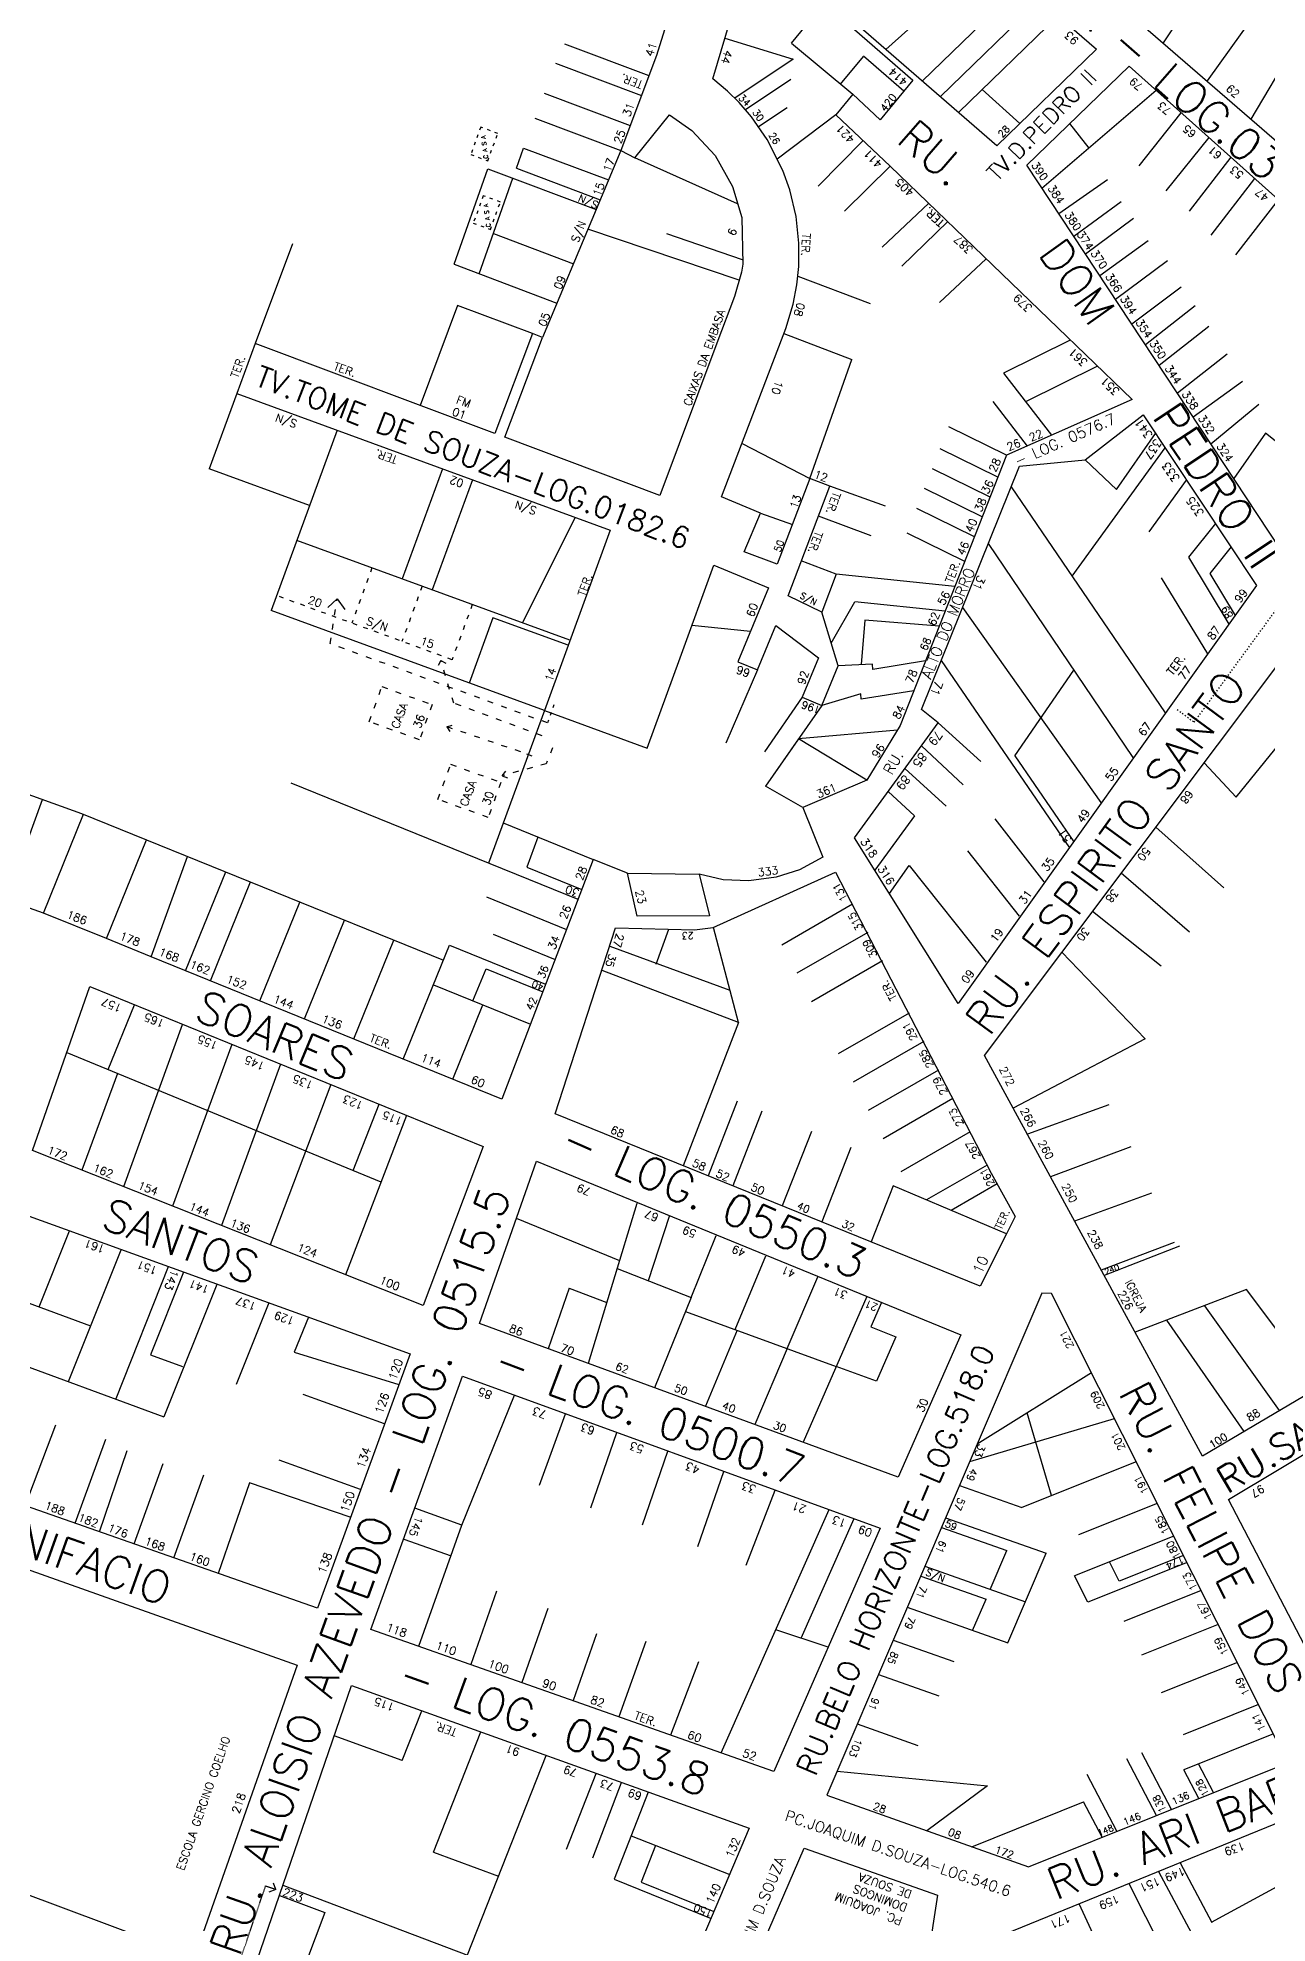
# Model space of a CAD drawing. Extents: x 714896 to 749292, y 8417558 to 8447149.
# Drawn here: x 738972 to 739202.3, y 8426250.7 to 8426604.1 of the extents above; entities that cross this region are included whole.
import ezdxf

# ---------------------------------------------------------------- set-up
doc = ezdxf.new("R2010")
doc.units = 0
doc.header["$MEASUREMENT"] = 0
doc.linetypes.add('ACAD_ISO03W100', pattern=[30, 12, -18])
for name, color, linetype in [('LOTE', 7, 'CONTINUOUS'), ('NUM-PORTA', 7, 'CONTINUOUS'), ('QUADRA', 6, 'CONTINUOUS'), ('TEXTO', 7, 'CONTINUOUS'), ('TEXTODERUA', 3, 'CONTINUOUS')]:
    doc.layers.add(name, color=color, linetype=linetype)
doc.styles.add('ROMANS', font='ROMANS.SHX', dxfattribs={"height": 1.5})

msp = doc.modelspace()

# ---------------------------------------------------------------- linework, layer by layer
at = {"layer": 'LOTE', "color": 7}
for p, q in [((739070.68, 8426602.99), (739086.5, 8426597.02)), ((739100.75, 8426604.04), (739113.5, 8426600.11)), ((739113.19, 8426603.11), (739124.71, 8426593.51)), ((739069.01, 8426599.34), (739085.09, 8426593.28)), ((739148.94, 8426594.41), (739155.99, 8426588.03)), ((739160.13, 8426575.9, 540.37), (739181.52, 8426594.26, 546.81)), ((739066.9, 8426593.72), (739082.98, 8426587.66)), ((739065.14, 8426589.04), (739081.23, 8426582.98)), ((739165.32, 8426588.02, 540.37), (739168.89, 8426583.43, 541.42)), ((739178.34, 8426580.12, 542.48), (739186.23, 8426590.05, 546.83)), ((739183.4, 8426575.4, 542.71), (739191.44, 8426585.38, 546.81)), ((739063.03, 8426583.42), (739078.91, 8426577.44)), ((739103.12, 8426572.96), (739083.88, 8426581.58)), ((739187.74, 8426571.59, 542.83), (739195.57, 8426581.69, 546.8)), ((739056.35, 8426579.53), (739076.59, 8426571.9)), ((739061.7, 8426579.66), (739077.36, 8426573.75)), ((739172.39, 8426577.45, 541.65), (739163.32, 8426571.07, 540.37)), ((739191.8, 8426567.09, 542.79), (739200, 8426577.72, 546.78)), ((739174.99, 8426573.37, 541.68), (739166.11, 8426566.85, 540.37)), ((739196.47, 8426563.4, 542.85), (739204.45, 8426573.74, 546.77)), ((739177.27, 8426570.24, 541.69), (739168.3, 8426563.53, 540.37)), ((739057.36, 8426567.4), (739072.34, 8426561.75)), ((739103.42, 8426558.67), (739075.04, 8426568.2)), ((739104.06, 8426562.49), (739089.87, 8426567.35)), ((739180.03, 8426566.04, 541.64), (739170.97, 8426559.48, 540.37)), ((739183.66, 8426562.3, 541.68), (739173.92, 8426555.02, 540.37)), ((739050.01, 8426561.63), (739069.25, 8426554.37)), ((739186.24, 8426557.33, 541.52), (739176.94, 8426550.44, 540.37)), ((739188.84, 8426553.84, 546.14), (739179.52, 8426546.53, 545.33)), ((739191.37, 8426550, 546.14), (739182.06, 8426542.69, 545.33)), ((739194.84, 8426544.77, 541.18), (739185.52, 8426537.45, 540.37)), ((739152.93, 8426541.2), (739161.92, 8426529.59)), ((739197.72, 8426539.68, 540.96), (739188.48, 8426532.96, 540.37)), ((739150.92, 8426535.94), (739157.34, 8426527.56)), ((739200.79, 8426535.37, 540.74), (739191.79, 8426527.95, 540.37)), ((739165.78, 8426503.17, 544.98), (739183.21, 8426527.21, 541.36)), ((739174.07, 8426519.4, 544.7), (739181.43, 8426529.89, 541.36)), ((739202.03, 8426529.96, 540.41), (739196.06, 8426521.49, 540.37)), ((739213.66, 8426520.68, 537.77), (739202.03, 8426529.96, 540.41)), ((739168.21, 8426524.96, 544.93), (739174.07, 8426519.4, 544.7)), ((739154.36, 8426519.94, 544.42), (739183.22, 8426477.57, 541.36)), ((739180.24, 8426511.49, 543.22), (739187.23, 8426521.17, 541.36)), ((739192.65, 8426513.02, 541.36), (739187.61, 8426506.72, 542.4)), ((739150.08, 8426509.32, 544.79), (739177.18, 8426469.16, 541.36)), ((739187.61, 8426506.72, 542.4), (739195.16, 8426494.21, 541.36)), ((739195.56, 8426508.65, 541.57), (739191.59, 8426503.69, 542.39)), ((739182.48, 8426502.87, 542.87), (739191.14, 8426488.61, 541.36)), ((739191.59, 8426503.69, 542.02), (739196.35, 8426495.82, 541.36)), ((739145.25, 8426497.33, 545.17), (739171.13, 8426460.73, 541.36)), ((739141.25, 8426487.37, 545.48), (739165.27, 8426452.26, 541.34)), ((739155.07, 8426469.5, 544.03), (739166.11, 8426485.58, 543.75)), ((739196.51, 8426461.75, 536.54), (739213.16, 8426482.33, 536.71)), ((739148.65, 8426468.44, 544.6), (739140.7, 8426475.7, 546.03)), ((739145.35, 8426464.07, 544.73), (739137.55, 8426471.37, 546.07)), ((739142.18, 8426460.04, 544.87), (739134.44, 8426467.11, 546.11)), ((739155.07, 8426469.5, 544.03), (739166.08, 8426453.4, 541.34)), ((739190.51, 8426468.17, 536.7), (739196.51, 8426461.75, 536.54)), ((738966.11, 8426442.52), (738972.89, 8426461.34)), ((739131.3, 8426462.79, 546.15), (739136.23, 8426458.28, 545.37)), ((738973.05, 8426440.03), (738980.57, 8426458.56)), ((739136.23, 8426458.28, 545.37), (739128.83, 8426448.04, 546.35)), ((739151.31, 8426457.68, 543.88), (739160.49, 8426445.9, 541.36)), ((738984.89, 8426435.23), (738992.4, 8426453.75)), ((739194.22, 8426444.75, 536.43), (739181.46, 8426456.11, 536.7)), ((738993.23, 8426431.85), (739000.08, 8426450.64)), ((739146.18, 8426451.7, 544.22), (739155.85, 8426439.44, 541.36)), ((738999.71, 8426429.21), (739007.23, 8426447.73)), ((739004.35, 8426427.34), (739011.86, 8426445.85)), ((739131.55, 8426443.7, 546.35), (739135.23, 8426448.92, 545.41)), ((739135.23, 8426448.92, 545.41), (739149.66, 8426430.82, 541.36)), ((739187.79, 8426436.45, 536.46), (739174.99, 8426447.49, 536.7)), ((739131.49, 8426443.72, 546.34), (739131.52, 8426443.74, 546.35)), ((739013.61, 8426423.57), (739021.13, 8426442.09)), ((739021.95, 8426420.18), (739029.47, 8426438.71)), ((739124.66, 8426441.69, 1068.36), (739111.37, 8426434.03, -1182.35)), ((739182.45, 8426430.05, 536.5), (739169.61, 8426440.32, 536.7)), ((739087.86, 8426430.46, 1067.76), (739090.23, 8426436.99, 1068.36)), ((739103.26, 8426419.5, 545.55), (739098.57, 8426437.35, 546.12)), ((739127.49, 8426436.41, 1068.36), (739114.21, 8426428.74, -1182.35)), ((739031.22, 8426416.43), (739038.73, 8426434.95)), ((739040.48, 8426412.65), (739049.13, 8426433.98)), ((739079.15, 8426433.8, 542.9), (739101.67, 8426425.55, 544.33)), ((739163.88, 8426432.69, 536.7), (739179.48, 8426416.47, 536.51)), ((739053.54, 8426423.56), (739055.98, 8426429.59)), ((739103.26, 8426419.5, 545.55), (739077.71, 8426429.24, 542.9)), ((739130.24, 8426431.07, 1068.36), (739116.96, 8426423.41, -1182.35)), ((738985.18, 8426410.7, 537.98), (738990.1, 8426422.83, 537.98)), ((739049.74, 8426408.89), (739055.39, 8426422.81)), ((739135.25, 8426421.28, 1068.36), (739121.97, 8426413.62, -1182.35)), ((738999.05, 8426419.08, 537.98), (738988.05, 8426388.74, 537.77)), ((739103.26, 8426419.5, 545.55), (739092.93, 8426392.66)), ((738977.43, 8426413.92, 538.23), (739036.3, 8426389.63, 537.52)), ((739008.33, 8426415.42, 537.98), (738997.23, 8426385.1, 537.77)), ((739137.99, 8426415.94, 1068.36), (739124.77, 8426408.32, -1169.97)), ((739179.48, 8426416.47, 536.51), (739154.73, 8426403.46, 537.95)), ((739017.49, 8426411.7, 537.98), (739006.42, 8426381.45, 537.77)), ((739140.72, 8426410.6, 1068.36), (739127.58, 8426403.02, -1157.59)), ((738986.95, 8426409.96, 537.95), (738980.28, 8426391.82, 537.77)), ((739026.92, 8426407.86, 537.97), (739015.52, 8426377.84, 537.77)), ((739031.12, 8426391.76, 537.58), (739035.99, 8426404.18, 537.98)), ((739103.04, 8426404.75, 2201.05), (739097.57, 8426390.78)), ((739143.45, 8426405.26, 1068.36), (739130.39, 8426397.72, -1145.22)), ((739172.63, 8426404.09, 536.74), (739157.4, 8426398.55, 537.95)), ((739041.06, 8426402.11, 537.96), (739029.66, 8426372.23, 537.77)), ((739107.67, 8426402.87, 2201.05), (739102.2, 8426388.9)), ((739116.94, 8426399.11, 2201.05), (739111.47, 8426385.14)), ((739146.65, 8426399.03, 1068.36), (739133.68, 8426391.55, -1128.13)), ((739176.79, 8426396.2, 536.66), (739161.71, 8426390.61, 537.95)), ((739124.35, 8426396.1, 2201.05), (739118.88, 8426382.13)), ((739149.84, 8426392.8, 1068.36), (739138.49, 8426386.25, -854.64)), ((739151.72, 8426389.27, 1068.36), (739143.11, 8426384.3, -390.68)), ((739084.26, 8426385.59, 537.92), (739075.12, 8426355.62, 530.26)), ((739132.26, 8426388.88, 1655.89), (739128.14, 8426378.37)), ((739153.49, 8426379.92, 544.84), (739132.26, 8426388.88, 1655.89)), ((739180.63, 8426387.5, 536.55), (739166.25, 8426382.27, 537.95)), ((739090.31, 8426383.14, 537.92), (739086.33, 8426371.12, 532.62)), ((738972.28, 8426366.19, 535.65), (738977.98, 8426380.47, 536.17)), ((739094.39, 8426367.96, 533), (739099.1, 8426379.57, 537.92)), ((738977.78, 8426352.23, 535.25), (738987.64, 8426376.91, 536.16)), ((739102.68, 8426361.96, 532.76), (739108.41, 8426375.79, 537.92)), ((739184.91, 8426378.29, 536.37), (739171.25, 8426373.08, 537.95)), ((739185.9, 8426377.57, 536.31), (739171.8, 8426372.07, 537.95)), ((738996.45, 8426373.69, 536.16), (738986.63, 8426348.96, 534.54)), ((738999.29, 8426372.72, 536.16), (738993.1, 8426357.21, 534.87)), ((739080.54, 8426373.39, 532.34), (739094.39, 8426367.96, 533)), ((739112.4, 8426358.41, 532.97), (739118.16, 8426371.84, 537.92)), ((738962.32, 8426369.83, 536.18), (738981.91, 8426362.67, 535.39)), ((739005.52, 8426370.38, 536.16), (738995.65, 8426345.62, 534.1)), ((739071.57, 8426369.7), (739067.6, 8426358.37)), ((739094.39, 8426367.96, 533), (739087.54, 8426351.06, 530.26)), ((739127.31, 8426368.13, 537.92), (739115.38, 8426340.85, 530.26)), ((739198.47, 8426369.44, 535.38), (739177.58, 8426361.44, 537.95)), ((739212.08, 8426351.22, 531.92), (739198.47, 8426369.44, 535.38)), ((739015.28, 8426366.97, 536.17), (739009.16, 8426351.68, 534.53)), ((739093.36, 8426365.35, 532.45), (739121.59, 8426355.04, 533.08)), ((739134.73, 8426365.15, 537.92), (739134.73, 8426365.15, 537.92)), ((739190.57, 8426366.42, 536.59), (739204.58, 8426346.79, 531.92)), ((739022.7, 8426364.28, 536.19), (739020.03, 8426357.69, 534.75)), ((739103.06, 8426361.82, 532.77), (739097.07, 8426347.57, 530.26)), ((739183.48, 8426363.7, 537.62), (739197.92, 8426342.87, 531.92)), ((738958.57, 8426359.25, 536.18), (738995.65, 8426345.62, 534.1)), ((739020.03, 8426357.69, 534.75), (739039.64, 8426351.63, 529.52)), ((739112.4, 8426358.41, 532.97), (739106.32, 8426344.17, 530.26)), ((738993.1, 8426357.21, 534.87), (738999.1, 8426355.01, 534.1)), ((739148.01, 8426340.51, 527.9), (739169.39, 8426353.88, 527.84)), ((739036.95, 8426344.3, 529.52), (739021.71, 8426349.8, 533.83)), ((739051.48, 8426325.27, 532.55), (739061.3, 8426349.65, 530.86)), ((738969.67, 8426328.92, 535.84), (738975.38, 8426344.11, 535.31)), ((739066, 8426332.76, 531.62), (739070.85, 8426346.18, 530.86)), ((739146.6, 8426337.23, 527.9), (739173.71, 8426345.29, 527.84)), ((738978.98, 8426325.66, 535.84), (738984.77, 8426341.38, 535.08)), ((739075.64, 8426328.55, 531.21), (739080.51, 8426342.66, 530.86)), ((738983.59, 8426324.04, 535.84), (738988.76, 8426339.31, 534.97)), ((738990.08, 8426321.77, 535.84), (738995.48, 8426336.82, 534.77)), ((739032.44, 8426332, 535.25), (739017.2, 8426337.5, 539.56)), ((739085.29, 8426325.34, 530.92), (739090.06, 8426339.19, 530.86)), ((738997.5, 8426319.16, 535.84), (739003.1, 8426334.74, 534.45)), ((739011.67, 8426333.23, 533.92), (739005.79, 8426316.26, 535.84)), ((739030.53, 8426326.8, 529.52), (739011.67, 8426333.23, 533.92)), ((739095.68, 8426321.32, 530.63), (739100.54, 8426335.37, 530.86)), ((739104.72, 8426317.78, 530.28), (739110.18, 8426331.86, 530.86)), ((739051.48, 8426325.27, 532.55), (739042.66, 8426328.47, 534.57)), ((739100.04, 8426282.59, 530.19), (739120.25, 8426328.2, 530.86)), ((739115.02, 8426304.08, 530.53), (739124.96, 8426326.51, 530.86)), ((739040.56, 8426322.66, 534.57), (739049.45, 8426319.56, 532.44)), ((739043.42, 8426302.63, 530.19), (739051.48, 8426325.27, 532.55)), ((739057.94, 8426312.94, 531.5), (739053.11, 8426299.2, 530.19)), ((739067.57, 8426309.65, 531.07), (739062.69, 8426295.81, 530.19)), ((739076.67, 8426304.89, 530.73), (739072.29, 8426292.41, 530.19)), ((739120.07, 8426302.4, 528.27), (739110.27, 8426305.67, 529.62)), ((739085.92, 8426303.49, 530.52), (739080.86, 8426289.38, 530.19)), ((739095.8, 8426299.66, 530.21), (739090.55, 8426285.95, 530.19)), ((739040.27, 8426281.19), (739043.93, 8426290.5)), ((739046.13, 8426263.97, 525.03), (739054.99, 8426286.53, 524.74)), ((739052.52, 8426244.72, 525.23), (739067.23, 8426282.13, 524.74)), ((739071.06, 8426264.56, 525.32), (739076.64, 8426278.76, 524.74)), ((739075.96, 8426262.93, 525.41), (739081.38, 8426277.06, 524.74)), ((739121.76, 8426279.18, 527.9), (739149.95, 8426276.42, 527.53)), ((739149.95, 8426276.42, 527.53), (739138.57, 8426268.01, 526.46)), ((739086.36, 8426275.27, 524.74), (739079.99, 8426258.93, 525.95)), ((739083.16, 8426267.06, 525.35), (739101.64, 8426259.78, 527.07)), ((739191.92, 8426250.87, 523.44), (739218.88, 8426265.62, 527.36)), ((739046.13, 8426263.97, -0.02), (739058.32, 8426259.47, -0.03)), ((739087.73, 8426265.26, 524.43), (739085.05, 8426258.38, 524.94)), ((739186, 8426261.99, 520.81), (739191.95, 8426250.81, 522.36)), ((739079.99, 8426258.93, 525.34), (739098.15, 8426251.56, 527.07)), ((739085.05, 8426258.38, 525.77), (739098.68, 8426252.85, 527.07)), ((739181.98, 8426260.35, 520.81), (739188.14, 8426248.8, 522.41)), ((739017.26, 8426255.89, 524.76), (739025.8, 8426252.66, 524.9)), ((739017.91, 8426257.78, 524.76), (739060.46, 8426241.71, 525.46)), ((739176.43, 8426258.09, 520.81), (739182.62, 8426245.78, 522.08)), ((739025.8, 8426252.66, 524.9), (739019.61, 8426236.39, 524.64)), ((739173.34, 8426240.76, 521.89), (739167.1, 8426254.28, 520.81))]:
    msp.add_line(p, q, dxfattribs=at)
for points in [[(739200.53, 8426629.79), (739182.84, 8426603.13)], [(739210.27, 8426622.85), (739191.05, 8426596)], [(739207.19, 8426602.23), (739199.26, 8426588.87)], [(739113.5, 8426600.11), (739102.58, 8426592.79)], [(739113.1, 8426596.27), (739104.6, 8426590.57)], [(739112.4, 8426590.98), (739107.04, 8426587.39)], [(739121.52, 8426589.65), (739110.55, 8426581.32)], [(739126.62, 8426584.86), (739118.2, 8426576.27)], [(739061.7, 8426579.66), (739063.03, 8426583.42)], [(739131.72, 8426580.06), (739123.16, 8426571.61)], [(739050.01, 8426561.63), (739056.35, 8426579.53)], [(739054.69, 8426559.86), (739061.03, 8426577.77)], [(739138.91, 8426573.11), (739130.2, 8426564.82)], [(739142.51, 8426569.64), (739133.86, 8426561.27)], [(739019.75, 8426565.5), (739012.72, 8426546.78)], [(739149.7, 8426562.69), (739140.91, 8426554.49)], [(739114.4, 8426559.41), (739127.93, 8426554.26)], [(739050.64, 8426553.91), (739043.62, 8426535.18)], [(739064.69, 8426548.64), (739050.64, 8426553.91)], [(739111.8, 8426548.64), (739124.5, 8426543.81)], [(739165.43, 8426547.4), (739152.93, 8426541.2)], [(739116.64, 8426521.48), (739124.5, 8426543.81)], [(739170.56, 8426542.54), (739157.07, 8426535.85)], [(739009.29, 8426537.39), (739004.14, 8426523.3)], [(739028.07, 8426530.52), (739015.72, 8426496.71)], [(739153.51, 8426525.86), (739142.7, 8426531.17)], [(739103.99, 8426528.07), (739116.64, 8426521.48)], [(739151.88, 8426521.73), (739141.07, 8426527.03)], [(739022.93, 8426516.43), (739004.14, 8426523.3)], [(739047.8, 8426523.32), (739040.25, 8426502.65)], [(739053.43, 8426521.26), (739045.88, 8426500.59)], [(739130.81, 8426516.27), (739120.38, 8426520.06)], [(739150.42, 8426518), (739139.61, 8426523.31)], [(739148.95, 8426514.28), (739138.14, 8426519.59)], [(739072.69, 8426514.22), (739062.79, 8426494.42)], [(739107.39, 8426514.97), (739113.37, 8426512.88)], [(739128.11, 8426510.71), (739118.25, 8426514.45)], [(739147.49, 8426510.56), (739136.68, 8426515.86)], [(739071.71, 8426491.16), (739020.52, 8426509.86)], [(739145.66, 8426505.91), (739134.85, 8426511.21)], [(739121.6, 8426503.55), (739115.05, 8426506.03)], [(739121.6, 8426503.55), (739118.9, 8426496.43)], [(739143.82, 8426501.25), (739121.6, 8426503.55)], [(739066.91, 8426478.01), (739015.72, 8426496.71)], [(739057.28, 8426495.36), (739052.82, 8426483.15)], [(739071.37, 8426490.22), (739057.28, 8426495.36)], [(739141.99, 8426496.6), (739125.1, 8426498.35)], [(739105.5, 8426492.78), (739094.56, 8426493.94)], [(739140.89, 8426493.81), (739126.94, 8426494.95)], [(738903.77, 8426486.22), (738980.2, 8426458.71), (739048, 8426431.18)], [(739106.87, 8426485.61), (739100.89, 8426471.86)], [(739138.33, 8426487.3), (739128.46, 8426485.71)], [(739136.13, 8426481.71), (739126.26, 8426480.13)], [(739066.91, 8426478.01), (739056.46, 8426449.4)], [(739115.2, 8426480.47), (739108.17, 8426470.27)], [(739118.9, 8426478.94), (739108.35, 8426463.79)], [(739133.05, 8426474.34), (739114.55, 8426472.7)], [(739114.55, 8426472.7), (739108.35, 8426463.79)], [(739127.35, 8426464.94), (739114.55, 8426472.7)], [(739019.4, 8426464.44), (739073.2, 8426442.61)], [(739115.36, 8426459.79), (739108.35, 8426463.79)], [(739059.21, 8426456.92), (739076.05, 8426450.08)], [(739065.69, 8426454.28), (739063.63, 8426448.65)], [(739063.63, 8426448.65), (739073.91, 8426444.47)], [(739082.47, 8426447.53), (739095.94, 8426447.29)], [(739056.05, 8426443.05), (739071.05, 8426436.96)], [(739057.34, 8426436.05), (739068.92, 8426431.35)], [(739049.13, 8426433.98), (739067.14, 8426426.68)], [(739055.98, 8426429.59), (739066.6, 8426425.27)], [(739046.13, 8426426.57), (739064.29, 8426419.2)]]:
    msp.add_lwpolyline(points, dxfattribs=at)
at = {"layer": 'LOTE', "color": 7, "linetype": 'CONTINUOUS', "flags": 128}
for points in [[(739150.31, 8426619.31), (739130.88, 8426601.88)], [(739156.36, 8426614.07), (739137.68, 8426595.99)], [(739159.76, 8426611.13), (739141.08, 8426593.04)], [(739163.16, 8426608.18), (739144.48, 8426590.09)], [(739081.23, 8426582.98), (739076.59, 8426571.9)], [(739076.59, 8426571.9), (739066.56, 8426547.94)], [(739120.65, 8426490.62), (739125.1, 8426498.35)], [(739126.94, 8426494.95), (739126.25, 8426486.59)], [(739128.46, 8426485.71), (739128.4, 8426486.71), (739121.94, 8426486.34)], [(739126.26, 8426480.13), (739126.2, 8426481.13), (739118.9, 8426478.94)], [(739071.57, 8426369.7), (739078.61, 8426367.05)]]:
    msp.add_lwpolyline(points, dxfattribs=at)
at = {"layer": 'LOTE', "color": 7, "flags": 128}
for points in [[(739113.19, 8426603.11), (739119.34, 8426610.55)], [(739122.41, 8426595.43), (739126.68, 8426600.59)], [(739134.27, 8426594.1), (739126.72, 8426600.64)], [(739061.64, 8426382.81), (739081, 8426374.89)], [(739040.27, 8426281.19), (739027.51, 8426285.77)], [(739016.62, 8426257.01), (739015.29, 8426256.48)], [(739016.62, 8426257.01), (739016.14, 8426258.16)]]:
    msp.add_lwpolyline(points, dxfattribs=at)
at = {"layer": 'LOTE', "linetype": 'ACAD_ISO03W100', "ltscale": 0.05}
for points in [[(739056.31, 8426581.04), (739058.2, 8426586.16), (739054.99, 8426587.33), (739053.11, 8426582.21), (739056.31, 8426581.04)], [(739056.79, 8426568.18), (739058.67, 8426573.3), (739055.47, 8426574.48), (739053.59, 8426569.36), (739056.79, 8426568.18)]]:
    msp.add_lwpolyline(points, close=True, dxfattribs=at)
at = {"layer": 'LOTE', "color": 7, "linetype": 'ACAD_ISO03W100', "ltscale": 0.02}
msp.add_lwpolyline([(739185.45, 8426478.19), (739188.65, 8426475.81), (739221.12, 8426520.4), (739257.9, 8426489.9), (739287.19, 8426488.71)], dxfattribs=at)
at = {"layer": 'LOTE', "color": 7, "linetype": 'ACAD_ISO03W100', "ltscale": 0.07}
for points in [[(739034.61, 8426504.71), (739030.84, 8426494.38)], [(739053.4, 8426497.85), (739049.62, 8426487.52), (739016.75, 8426499.53)], [(739044.01, 8426501.28), (739040.23, 8426490.95)]]:
    msp.add_lwpolyline(points, dxfattribs=at)
at = {"layer": 'LOTE', "color": 4}
for points in [[(739028.09, 8426498.9), (739026.36, 8426497.3)], [(739028.09, 8426498.9), (739029.51, 8426496.93)]]:
    msp.add_lwpolyline(points, dxfattribs=at)
at = {"layer": 'LOTE', "color": 4, "linetype": 'ACAD_ISO03W100', "ltscale": 0.09}
msp.add_lwpolyline([(739067.49, 8426475.66), (739026.79, 8426490.53), (739028.09, 8426498.9)], dxfattribs=at)
at = {"layer": 'LOTE', "linetype": 'ACAD_ISO03W100', "ltscale": 0.09}
for points in [[(739047.49, 8426487.39), (739046.42, 8426485.11)], [(739047.49, 8426487.39), (739049.67, 8426486.12)], [(739066.49, 8426473.24), (739049.94, 8426479.36), (739047.49, 8426487.39)]]:
    msp.add_lwpolyline(points, dxfattribs=at)
at = {"layer": 'LOTE', "color": 3, "linetype": 'ACAD_ISO03W100', "ltscale": 0.09}
msp.add_lwpolyline([(739034.11, 8426475.89), (739036.48, 8426482.48), (739045.89, 8426479.09), (739043.52, 8426472.5), (739034.11, 8426475.89)], close=True, dxfattribs=at)
at = {"layer": 'LOTE', "color": 4, "linetype": 'ACAD_ISO03W100', "ltscale": 0.05}
msp.add_lwpolyline([(739068.71, 8426479.03), (739067.49, 8426475.66)], dxfattribs=at)
at = {"layer": 'LOTE', "color": 3, "linetype": 'ACAD_ISO03W100', "ltscale": 0.09}
for points in [[(739048.63, 8426474.95), (739051.21, 8426475.72)], [(739048.63, 8426474.95), (739049.96, 8426472.81)], [(739064.63, 8426469.41), (739062.49, 8426470.25), (739048.63, 8426474.95)]]:
    msp.add_lwpolyline(points, dxfattribs=at)
at = {"layer": 'LOTE', "color": 2, "linetype": 'ACAD_ISO03W100', "ltscale": 0.09}
for points in [[(739068.43, 8426471.01), (739067.27, 8426468.01), (739059.02, 8426465.78)], [(739059.02, 8426465.78), (739060.67, 8426467.91)], [(739059.02, 8426465.78), (739061.35, 8426464.81)]]:
    msp.add_lwpolyline(points, dxfattribs=at)
msp.add_lwpolyline([(739046.98, 8426461.33), (739049.35, 8426467.92), (739058.76, 8426464.53), (739056.39, 8426457.95), (739046.98, 8426461.33)], close=True, dxfattribs=at)
at = {"layer": 'LOTE', "color": 7, "elevation": 537.92, "flags": 128}
msp.add_lwpolyline([(739130.1, 8426367.03), (739128.09, 8426362.45), (739132.75, 8426360.62), (739129.11, 8426352.3), (739121.59, 8426355.04)], dxfattribs=at)
at = {"layer": 'LOTE', "color": 7, "linetype": 'CONTINUOUS', "flags": 128}
for points, elevation in [([(739161.92, 8426330.82), (739157.33, 8426346.34)], 527.9), ([(739177.8, 8426337.18), (739156.35, 8426328.6)], 527.84), ([(739144.68, 8426332.73), (739156.35, 8426328.6)], 527.9), ([(739181.72, 8426329.38), (739166.96, 8426323.48)], 527.84), ([(739142.09, 8426326.69), (739160.94, 8426320.01)], 527.9), ([(739141.3, 8426324.85), (739153.55, 8426320.51)], 527.9), ([(739184.82, 8426323.23), (739166.25, 8426315.8)], 527.84), ([(739150.44, 8426313.26), (739153.55, 8426320.51)], 527.9), ([(739153.76, 8426303.22), (739160.94, 8426320.01)], 527.9), ([(739174.59, 8426314.8), (739172.78, 8426318.41)], 527.84), ([(739186.64, 8426319.62), (739174.59, 8426314.8)], 527.84), ([(739137.41, 8426315.76), (739149.65, 8426311.42)], 527.9), ([(739138.2, 8426317.6), (739157.05, 8426310.92)], 527.9), ([(739168.75, 8426310.84), (739166.25, 8426315.8)], 527.84), ([(739187.31, 8426318.28), (739168.75, 8426310.84)], 527.84), ([(739147.14, 8426305.56), (739149.65, 8426311.42)], 527.9), ([(739189.95, 8426313.04), (739175.47, 8426307.25)], 527.84), ([(739134.9, 8426309.9), (739153.76, 8426303.22)], 527.9), ([(739193.15, 8426306.68), (739178.78, 8426300.93)], 527.84), ([(739132.27, 8426303.75), (739143.59, 8426299.74)], 527.9), ([(739129.5, 8426297.28), (739140.82, 8426293.27)], 527.9), ([(739196.74, 8426299.56), (739182.49, 8426293.85)], 527.84), ([(739200.71, 8426291.66), (739186.6, 8426286.01)], 527.84), ([(739125.54, 8426288.02), (739136.85, 8426284.01)], 527.9), ([(739203.48, 8426286.15), (739186.68, 8426279.43)], 527.84), ([(739181.61, 8426270.89), (739176.04, 8426281.52)], 527.87), ([(739184.39, 8426272), (739178.82, 8426282.63)], 527.87), ([(739192.29, 8426275.16), (739189.47, 8426280.54)], 527.87), ([(739174.18, 8426267.92), (739168.61, 8426278.55)], 527.87), ([(739189.5, 8426274.05), (739186.68, 8426279.43)], 527.87), ([(739147.02, 8426265.02), (739167.94, 8426273.4)], 526.46), ([(739171.4, 8426266.8), (739167.94, 8426273.4)], 527.87)]:
    msp.add_lwpolyline(points, dxfattribs=dict(at, elevation=elevation))
at = {"layer": 'LOTE', "color": 7, "linetype": 'ACAD_ISO03W100', "ltscale": 0.005, "flags": 128}
msp.add_lwpolyline([(739011.38, 8426243.12), (739009.88, 8426243.64), (739014.69, 8426257.66), (739016.62, 8426257.01)], dxfattribs=at)
at = {"layer": 'QUADRA', "color": 6}
for points in [[(739129.11, 8426680.67), (739259.77, 8426587.58), (739237.93, 8426555.32), (739117, 8426660.07), (739121.06, 8426666.97), (739129.11, 8426680.67)], [(739176.45, 8426598.79), (739232.88, 8426548.3), (739204.87, 8426508.14), (739157.27, 8426580.22), (739176.45, 8426598.79)], [(739179.09, 8426533.42), (739200.35, 8426501.44), (739144.46, 8426423.09), (739125.01, 8426454.15), (739140.7, 8426475.7), (739137.54, 8426478.16), (739155.92, 8426523.82), (739168.21, 8426524.96), (739179.09, 8426533.42)], [(739207.51, 8426490.83), (739275.5, 8426388.62), (739190.21, 8426338.2), (739149.36, 8426413.33), (739207.51, 8426490.83)], [(738981.74, 8426426.23), (739055.42, 8426396.28), (739044.21, 8426366.45), (738971, 8426395.51), (738981.74, 8426426.23)], [(739065.41, 8426393.5), (739144.91, 8426360.98), (739133.21, 8426334.26), (739054.78, 8426363.08), (739065.41, 8426393.5)], [(738967.45, 8426384.28), (739041.74, 8426357.38), (739024.41, 8426309.73), (738950.23, 8426335.74), (738967.45, 8426384.28)], [(739161.93, 8426368.7), (739160.09, 8426368.77), (739160.09, 8426368.77), (739119.81, 8426274.65), (739157.58, 8426261.27), (739206.21, 8426280.74), (739161.93, 8426368.7)], [(739051.57, 8426353.19), (739129.81, 8426324.75), (739109.92, 8426279.1), (739034.42, 8426305.71), (739051.57, 8426353.19)], [(738946.22, 8426325.48), (739020.58, 8426299.02), (739001.35, 8426244.31), (738927.17, 8426272.05), (738946.22, 8426325.48)], [(739030.75, 8426295.23), (739105.3, 8426268.47), (739081.88, 8426213.22), (739011.59, 8426239.37), (739030.75, 8426295.23)], [(739208.86, 8426114.49), (739269.62, 8426169.09), (739214.73, 8426273.72), (739113.73, 8426232.5), (739208.86, 8426114.49)], [(739115.59, 8426264.75), (739140.59, 8426255.94), (739138.77, 8426244.13), (739113.19, 8426233.26), (739106.18, 8426242.91), (739115.59, 8426264.75)]]:
    msp.add_lwpolyline(points, close=True, dxfattribs=at)
for points in [[(739105.45, 8426657.1), (739087.9, 8426600.77), (739081.23, 8426582.98), (739083.88, 8426581.58), (739090.38, 8426589.66), (739094.54, 8426586.7), (739098.88, 8426582.02), (739102.16, 8426576.2), (739103.88, 8426570.39), (739104.08, 8426561.65), (739103.84, 8426560.15), (739102.56, 8426555.63), (739099.25, 8426546.83), (739088.56, 8426518.32), (739059.53, 8426529.21), (739066.56, 8426547.94), (739064.69, 8426548.64), (739057.66, 8426529.91), (739012.72, 8426546.78), (739009.29, 8426537.39), (739079.26, 8426511.82), (739066.91, 8426478.01), (739070.66, 8426476.62), (739086.16, 8426470.95), (739092.34, 8426487.86), (739098.67, 8426505.21), (739108.88, 8426501.01), (739103.17, 8426487.14), (739106.87, 8426485.61), (739110.3, 8426493.93), (739118.24, 8426487.87), (739115.2, 8426480.47), (739118.9, 8426478.94), (739121.94, 8426486.34), (739118.9, 8426496.43), (739112.57, 8426499.49), (739120.38, 8426520.06), (739116.64, 8426521.48), (739110.53, 8426505.4), (739104.33, 8426507.76), (739107.39, 8426514.97), (739100.08, 8426518.03), (739112.17, 8426549.62), (739113.54, 8426554.18), (739114.23, 8426557.78), (739114.58, 8426561.24), (739114.61, 8426565.59), (739114.07, 8426570.61), (739112.89, 8426575.62), (739111.61, 8426579.22), (739108.68, 8426585.03), (739105.72, 8426589.27), (739103.4, 8426591.95), (739101.23, 8426594.07), (739098.48, 8426596.37), (739106.46, 8426623.35)], [(739114.79, 8426650.08), (739170.36, 8426601.94), (739151.68, 8426583.86), (739124.83, 8426607.12)], [(739125.02, 8426605.63), (739135.97, 8426596.15), (739129.81, 8426588.71), (739124.71, 8426593.51), (739121.52, 8426589.65), (739131.72, 8426580.06), (739177.03, 8426536.29), (739153.51, 8426525.86), (739133.57, 8426475.2), (739127.35, 8426464.94), (739115.36, 8426459.79), (739119.11, 8426450.52), (739114.72, 8426448.16), (739110.33, 8426446.73), (739105.19, 8426446.04), (739100.43, 8426446.28), (739095.94, 8426447.29), (739097.87, 8426439.53), (739084.32, 8426439.45), (739082.47, 8426447.53), (739076.05, 8426450.08), (739058.95, 8426405.15), (738993.23, 8426431.85), (738984.89, 8426435.23), (738973.05, 8426440.03), (738966.11, 8426442.52)]]:
    msp.add_lwpolyline(points, dxfattribs=at)
at = {"layer": 'QUADRA', "linetype": 'CONTINUOUS', "elevation": 1068.36}
msp.add_lwpolyline([(739153.49, 8426379.92), (739148.53, 8426370.1), (739068.95, 8426402.39), (739080.23, 8426437.25), (739095.01, 8426436.86), (739098.55, 8426437.35), (739121.48, 8426447.69), (739150.61, 8426391.28), (739155.11, 8426383.15), (739153.49, 8426379.92)], close=True, dxfattribs=at)
at = {"layer": 'QUADRA', "color": 6, "linetype": 'CONTINUOUS'}
msp.add_lwpolyline([(739195.1, 8426330.13), (739280.8, 8426381.49), (739305.92, 8426343.56), (739306.39, 8426326.74), (739304.36, 8426322.9), (739286.58, 8426313.45), (739218.28, 8426285.53), (739195.1, 8426330.13)], close=True, dxfattribs=at)

# ---------------------------------------------------------------- texts
at = {"layer": 'NUM-PORTA', "color": 7, "style": 'ROMANS'}
for s, height, rotation, p in [('93', 1.5, 136.9304, (739167.12, 8426603.71)), ('41', 1.5, 72.4557, (739087.23, 8426600.47)), ('44', 1.5, 251.4733, (739100.76, 8426601.93)), ('414', 1.5, 137.9488, (739135.13, 8426596.03)), ('79', 1.44, 138.8347, (739179.15, 8426595.16)), ('62', 1.483, 318.0684, (739194.47, 8426594.4)), ('31', 1.5, 68.7408, (739082.91, 8426589.15)), ('34', 1.3, 316.2881, (739103.15, 8426592.69)), ('30', 1.3, 305.262, (739105.81, 8426590.11)), ('420', 1.4, 51.3295, (739130.77, 8426590.11)), ('73', 1.439, 138.6617, (739184.47, 8426590.6)), ('421', 1.5, 134.1919, (739125.18, 8426585.2)), ('28', 1.3, 45.9146, (739152.68, 8426585.31)), ('65', 1.439, 138.6605, (739189.16, 8426586.29)), ('25', 1.5, 68.7408, (739081.23, 8426584.09)), ('26', 1.3, 302.0181, (739108.85, 8426585.84)), ('61', 1.439, 138.6244, (739193.93, 8426582.26)), ('17', 1.5, 68.7408, (739079.24, 8426578.79)), ('411', 1.5, 134.1919, (739130.35, 8426580.55)), ('390', 1.454, 304.2734, (739158.07, 8426580.23)), ('15', 1.5, 68.7408, (739077.33, 8426574.22)), ('405', 1.5, 136.8823, (739136.3, 8426575.25)), ('384', 1.466, 303.6576, (739161.14, 8426575.9)), ('53', 1.439, 138.6305, (739198.02, 8426578.58)), ('47', 1.439, 138.637, (739202.76, 8426574.35)), ('380', 1.468, 303.5581, (739164.31, 8426570.9)), ('387', 1.5, 136.8823, (739147.34, 8426564.55)), ('374', 1.469, 303.5282, (739166.6, 8426567.28)), ('370', 1.469, 303.5397, (739169.18, 8426563.72)), ('09', 1.5, 68.7408, (739070.03, 8426556.78)), ('366', 1.469, 303.5196, (739171.93, 8426559.36)), ('379', 1.5, 136.8823, (739158.43, 8426553.63)), ('394', 1.469, 303.5196, (739174.69, 8426555.18)), ('05', 1.5, 68.7408, (739067.12, 8426549.83)), ('354', 1.47, 303.5031, (739177.6, 8426550.75, -545.33)), ('361', 1.5, 136.8823, (739168.81, 8426543.41)), ('350', 1.47, 303.5031, (739180.18, 8426546.84, -540.37)), ('344', 1.469, 303.5262, (739183.05, 8426542.15)), ('10', 1.5, 251.1177, (739110.26, 8426539.96)), ('351', 1.5, 136.8823, (739174.8, 8426537.99)), ('338', 1.47, 303.5154, (739186.25, 8426537.33)), ('01', 1.5, 340.2237, (739049.49, 8426533.41)), ('S/N', 1.5, 160.7246, (739020.75, 8426532.33)), ('22', 1.5, 22.5099, (739158.09, 8426528.38)), ('341', 1.548, 125.6419, (739180.97, 8426529.66)), ('332', 1.47, 303.5332, (739189.3, 8426532.8)), ('26', 1.5, 22.5099, (739153.92, 8426526.61)), ('337', 1.544, 236.1641, (739181.37, 8426529.07)), ('324', 1.469, 303.5549, (739192.76, 8426527.55)), ('28', 1.5, 64.6826, (739151.43, 8426522.53)), ('333', 1.543, 125.0356, (739186.05, 8426521.5)), ('02', 1.5, 160.7246, (739051.93, 8426521.17)), ('12', 1.5, 339.833, (739117.26, 8426521.69)), ('36', 1.5, 64.6826, (739150.05, 8426518.44)), ('S/N', 1.5, 160.7246, (739065.61, 8426516.04)), ('13', 1.5, 69.833, (739114.22, 8426515.69)), ('38', 1.5, 68.0274, (739148.81, 8426515.09)), ('325', 1.541, 124.6602, (739190.57, 8426515.02)), ('40', 1.5, 68.0274, (739147.1, 8426511.22)), ('50', 1.3, 69.833, (739111.11, 8426507.57)), ('46', 1.5, 67.1934, (739145.55, 8426506.93)), ('31', 1.577, 245.3607, (739148.18, 8426503.47)), ('20', 1.5, 340.5512, (739022.48, 8426498.14)), ('S/N', 1.2, 332.325, (739114.67, 8426499.18)), ('56', 1.5, 62.973, (739141.81, 8426497.59)), ('99', 1.502, 53.0477, (739197.27, 8426498.02)), ('S/N', 1.5, 340.5512, (739033.41, 8426494.16)), ('60', 1.5, 70.5512, (739106.1, 8426495.38)), ('62', 1.5, 68.0923, (739140.08, 8426493.71)), ('89', 1.4, 119.9953, (739196.02, 8426495.74, 0.01)), ('15', 1.5, 340.5512, (739043.53, 8426490.46)), ('87', 1.501, 53.6658, (739192.18, 8426491.06)), ('68', 1.4, 68.0923, (739138.53, 8426489.09)), ('14', 1.5, 70.5512, (739068.37, 8426483.26)), ('66', 1.5, 160.7246, (739105.62, 8426485.6)), ('92', 1.5, 70.5512, (739115.65, 8426482.7)), ('78', 1.5, 68.4354, (739135.91, 8426482.94)), ('77', 1.5, 53.9104, (739186.77, 8426483.57)), ('71', 1.592, 248.8924, (739140.16, 8426483.74)), ('196', 1.4, 160.7246, (739118.76, 8426478.65)), ('84', 1.5, 62.973, (739133.39, 8426476.22)), ('36', 1.5, 70.5512, (739043.71, 8426474.52)), ('79', 1.597, 232.7414, (739140.37, 8426474.35)), ('67', 1.5, 54.0426, (739179.24, 8426473.02)), ('96', 1.5, 57.3793, (739129.4, 8426468.97)), ('85', 1.597, 232.7958, (739137.45, 8426470.29)), ('55', 1.5, 54.0455, (739173.09, 8426464.6)), ('361', 1.5, 23.2049, (739118.27, 8426461.52)), ('89', 1.598, 232.8327, (739134.34, 8426466.04)), ('30', 1.5, 70.5512, (739056.63, 8426460.09)), ('68', 1.457, 233.4911, (739187.42, 8426463.2)), ('49', 1.499, 54.158, (739167.74, 8426456.74)), ('318', 1.513, 303.9247, (739126.02, 8426453.44)), ('51', 1.5, 125.7507, (739165.75, 8426453.9)), ('35', 1.499, 54.1091, (739161.12, 8426447.69)), ('50', 1.456, 233.4401, (739179.39, 8426452.5)), ('28', 1.5, 67.6942, (739074.02, 8426446.03)), ('333', 1.5, 7.414, (739106.98, 8426446.87)), ('316', 1.487, 302.5923, (739129.27, 8426448.34)), ('30', 1.5, 159.3627, (739073.58, 8426444.37)), ('23', 1.5, 284.8128, (739083.92, 8426444.11)), ('131', 1.4, 118.621, (739123.76, 8426442.67)), ('31', 1.498, 54.151, (739156.89, 8426441.55)), ('38', 1.455, 233.4202, (739173.43, 8426444.68)), ('186', 1.5, 338.9762, (738977.27, 8426439.18)), ('26', 1.5, 67.6942, (739071.02, 8426438.74)), ('315', 1.4, 118.621, (739126.66, 8426437.2)), ('178', 1.5, 338.9762, (738987.21, 8426435.15)), ('34', 1.5, 67.6942, (739068.89, 8426433.03)), ('27', 1.492, 253.8807, (739080.43, 8426436.32)), ('23', 1.3, 179.1691, (739094.9, 8426436.43)), ('19', 1.499, 53.9565, (739151.51, 8426434.4)), ('30', 1.455, 233.4559, (739168, 8426437.49)), ('168', 1.5, 338.9762, (738994.54, 8426432.19)), ('35', 1.426, 252.9752, (739079.05, 8426432.5)), ('309', 1.4, 118.621, (739129.35, 8426432.13)), ('162', 1.5, 338.9762, (739000.34, 8426429.83)), ('152', 1.5, 338.9762, (739007.19, 8426427.06)), ('36', 1.4, 67.6942, (739066.87, 8426427.63)), ('09', 1.496, 53.3768, (739146.07, 8426426.68)), ('144', 1.5, 338.9762, (739015.98, 8426423.34)), ('40', 1.3, 159.7745, (739066.93, 8426426.68)), ('157', 1.5, 157.7446, (738987.9, 8426422.76)), ('165', 1.506, 157.5886, (738995.9, 8426419.87)), ('42', 1.4, 67.6942, (739064.7, 8426421.68)), ('136', 1.5, 338.9762, (739025.07, 8426419.63)), ('291', 1.4, 118.621, (739136.85, 8426416.59)), ('155', 1.507, 157.5647, (739005.9, 8426415.75)), ('285', 1.4, 118.621, (739139.92, 8426411.48)), ('145', 1.506, 157.5702, (739014.71, 8426411.89)), ('114', 1.5, 338.9762, (739043.62, 8426412.35)), ('272', 1.469, 296.5562, (739152.07, 8426410.8)), ('135', 1.507, 157.557, (739023.74, 8426408.32)), ('60', 1.5, 336.4394, (739053, 8426408.28)), ('279', 1.4, 118.621, (739142.53, 8426406.39)), ('123', 1.506, 157.5622, (739033.15, 8426404.51)), ('273', 1.4, 118.621, (739145.56, 8426400.46)), ('266', 1.472, 297.8797, (739156, 8426403.04)), ('115', 1.506, 157.5622, (739040.51, 8426401.53)), ('68', 1.48, 335.7654, (739079.14, 8426398.89)), ('172', 1.483, 338.6703, (738973.66, 8426395.04)), ('267', 1.4, 118.621, (739148.69, 8426394.38)), ('260', 1.473, 298.0204, (739159.32, 8426397)), ('162', 1.49, 338.4413, (738982.21, 8426391.7)), ('58', 1.482, 335.8829, (739094.46, 8426392.66)), ('154', 1.491, 338.4088, (738990.62, 8426388.42)), ('79', 1.483, 157.7369, (739075.75, 8426388.37)), ('52', 1.483, 335.9008, (739098.89, 8426390.71)), ('50', 1.483, 336.2813, (739105.44, 8426388.14)), ('261', 1.4, 118.621, (739151.34, 8426389.27)), ('250', 1.473, 298.1045, (739163.74, 8426388.88)), ('144', 1.492, 338.3829, (739000.23, 8426384.45)), ('40', 1.385, 336.318, (739114.08, 8426384.66)), ('136', 1.492, 338.3758, (739007.89, 8426381.37)), ('67', 1.5, 157.6961, (739088.48, 8426383.5)), ('32', 1.385, 336.3701, (739122.47, 8426381.31)), ('161', 1.5, 160.5983, (738984.73, 8426377.64)), ('59', 1.481, 157.6961, (739095.5, 8426380.47)), ('238', 1.473, 298.0855, (739168.58, 8426380.17)), ('124', 1.491, 338.3905, (739020.44, 8426376.8)), ('49', 1.481, 157.6997, (739104.76, 8426376.88)), ('10', 1.93, 65.4798, (739148.83, 8426372.19)), ('151', 1.499, 159.8544, (738994.55, 8426373.59)), ('143', 1.499, 249.8557, (738997.03, 8426373.31)), ('100', 1.488, 338.4035, (739035.9, 8426370.63)), ('41', 1.481, 157.6833, (739114.09, 8426372.98)), ('240', 1.1, 21.4996, (739172.12, 8426372.21)), ('141', 1.499, 159.8557, (739004.29, 8426370.05)), ('137', 1.499, 159.85, (739013.08, 8426366.86)), ('31', 1.481, 157.6368, (739123.86, 8426368.94)), ('226', 1.473, 298.2697, (739174.24, 8426368.78)), ('129', 1.5, 159.8256, (739020.24, 8426364.13)), ('21', 1.4, 157.6368, (739129.54, 8426366.62)), ('86', 1.5, 339.8546, (739060.17, 8426361.59)), ('221', 1.384, 116.9397, (739166.18, 8426358.82)), ('70', 1.5, 339.8546, (739069.75, 8426357.95)), ('120', 1.557, 70.3517, (739039.11, 8426352.37)), ('62', 1.43, 339.8437, (739080.09, 8426354.51)), ('85', 1.524, 159.9785, (739057.27, 8426350.26)), ('50', 1.429, 339.8296, (739091.11, 8426350.46)), ('209', 1.384, 117.1549, (739171.95, 8426347.51)), ('126', 1.56, 70.2795, (739036.56, 8426346.01)), ('73', 1.528, 159.9925, (739067.5, 8426346.62)), ('40', 1.429, 339.8131, (739100.1, 8426347.13)), ('30', 1.468, 66.5462, (739137.9, 8426346.33)), ('88', 1.483, 31.5789, (739199.05, 8426344.63)), ('63', 1.529, 159.9963, (739076.52, 8426343.58)), ('30', 1.428, 339.81, (739109.63, 8426343.47)), ('134', 1.563, 70.1985, (739033.12, 8426335.77)), ('53', 1.529, 159.9962, (739085.7, 8426340.1)), ('33', 1.4, 247.2007, (739148.32, 8426340.62)), ('201', 1.384, 117.2687, (739175.81, 8426339.75)), ('100', 1.4, 31.3716, (739191.97, 8426339.6)), ('43', 1.529, 159.9958, (739096.18, 8426336.27)), ('33', 1.529, 159.9954, (739106.72, 8426332.61)), ('49', 1.368, 247.2007, (739146.82, 8426336.06)), ('191', 1.384, 117.3197, (739180.17, 8426331.58)), ('97', 1.458, 211.5183, (739201.21, 8426332.93)), ('188', 1.492, 339.4637, (738973.15, 8426328.42)), ('150', 1.562, 70.2008, (739030.09, 8426327.53)), ('21', 1.526, 159.9877, (739116.12, 8426328.87)), ('57', 1.368, 247.2061, (739144.51, 8426330.57)), ('182', 1.491, 339.4742, (738979.41, 8426326.15)), ('145', 1.485, 250.1076, (739042.81, 8426327.09)), ('13', 1.52, 159.9604, (739123.63, 8426326.21, -530.86)), ('59', 1.3, 337.2061, (739141.84, 8426325.11, 527.9)), ('185', 1.384, 117.3423, (739184.08, 8426324.06)), ('176', 1.491, 339.4736, (738984.98, 8426324.2)), ('168', 1.491, 339.4722, (738991.91, 8426321.74)), ('09', 1.52, 159.9604, (739128.48, 8426324.45, -530.86)), ('61', 1.368, 247.1865, (739141.04, 8426322.58)), ('180', 1.385, 117.413, (739186.18, 8426319.37)), ('160', 1.492, 339.4629, (739000.3, 8426318.86)), ('138', 1.558, 70.2787, (739025.86, 8426316.06)), ('174', 1.385, 202.1538, (739186.44, 8426319.56)), ('S/N', 1.368, 337.3438, (739138.19, 8426315.99, 527.9)), ('173', 1.384, 117.3338, (739189.3, 8426313.49)), ('71', 1.368, 247.3438, (739137.37, 8426314.06)), ('79', 1.369, 247.4345, (739135.21, 8426308.29)), ('167', 1.384, 117.254, (739192.07, 8426307.97)), ('118', 1.52, 340.3957, (739037.14, 8426305.56)), ('110', 1.528, 340.4849, (739046.41, 8426302.14)), ('85', 1.368, 247.2817, (739132.02, 8426301.73)), ('159', 1.384, 117.163, (739195.15, 8426301.35)), ('100', 1.529, 340.4926, (739056.22, 8426298.71)), ('90', 1.529, 340.4913, (739066.37, 8426295.1)), ('149', 1.383, 116.8935, (739199.11, 8426293.8)), ('115', 1.508, 160.1889, (739039, 8426291.76)), ('82', 1.529, 340.4937, (739075.38, 8426291.98)), ('91', 1.369, 247.5961, (739128.44, 8426293.11)), ('TER.', 1.508, 160.1889, (739050.66, 8426287.07)), ('60', 1.529, 340.492, (739093.56, 8426285.4)), ('141', 1.378, 115.3299, (739202.12, 8426287.03)), ('91', 1.508, 160.1889, (739062.45, 8426283.34)), ('52', 1.524, 340.4509, (739103.88, 8426281.98)), ('103', 1.37, 248.2907, (739125.23, 8426285.39)), ('79', 1.508, 160.1889, (739073.25, 8426279.46)), ('73', 1.508, 160.188, (739080.13, 8426276.84)), ('128', 1.3, 116.8771, (739191.49, 8426274.87)), ('218', 1.508, 70.6476, (739009.72, 8426271.11)), ('69', 1.508, 160.1915, (739085.32, 8426275.09)), ('28', 1.406, 339.0244, (739128.34, 8426272.07)), ('138', 1.33, 116.027, (739183.46, 8426271.82)), ('136', 1.33, 23.5793, (739184.78, 8426272.8)), ('148', 1.2, 21.882, (739170.82, 8426266.95)), ('146', 1.329, 21.882, (739175.66, 8426268.97)), ('132', 1.492, 67.1927, (739102.18, 8426262.8)), ('08', 1.405, 338.8035, (739142.39, 8426267.23)), ('139', 1.506, 199.4392, (739197.78, 8426265.98)), ('172', 1.402, 340.6481, (739151.16, 8426263.89)), ('151', 1.506, 202.3161, (739181.85, 8426259.34, -520.81)), ('149', 1.506, 202.3161, (739186.54, 8426261.25, -520.81)), ('223', 1.505, 339.7733, (739017.75, 8426255.93, 524.82)), ('140', 1.491, 67.1011, (739098.54, 8426254.18)), ('159', 1.506, 202.3244, (739174.21, 8426256.04)), ('150', 1.4, 157.3304, (739098.57, 8426252.99)), ('171', 1.506, 202.3087, (739165.05, 8426252.44))]:
    msp.add_text(s, height=height, rotation=rotation, dxfattribs=at).set_placement(p)
at = {"layer": 'NUM-PORTA', "style": 'ROMANS'}
for s, height, rotation, p in [('S/N', 1.4, 156.2226, (739077.18, 8426573.26)), ('S/N', 1.5, 68.7408, (739073.26, 8426565.58)), ('08', 1.5, 253.933, (739114.33, 8426554.58))]:
    msp.add_text(s, height=height, rotation=rotation, dxfattribs=at).set_placement(p)
at = {"layer": 'TEXTO', "style": 'ROMANS'}
for s, height, rotation, p in [('TER.', 1.5, 158.7408, (739085.52, 8426595.88)), ('C A S A', 0.818, 96.8356, (739056.37, 8426581.48)), ('C A S A', 0.818, 96.8356, (739056.85, 8426568.63)), ('TER.', 1.5, 136.8823, (739142.02, 8426569.62)), ('6', 1.5, 68.7408, (739102.56, 8426566.83)), ('TER.', 1.5, 266.9182, (739115.25, 8426567.47)), ('CAIXAS DA EMBASA', 1.5, 70.0503, (739094.33, 8426534.91)), ('TER.', 1.5, 70.7246, (739009.52, 8426540.18)), ('TER.', 1.5, 340.2237, (739027.27, 8426541.93)), ('FM', 1.5, 340.2237, (739050.26, 8426535.65)), ('TER.', 1.5, 160.7246, (739039.52, 8426525.6)), ('TER.', 1.5, 249.833, (739121.08, 8426519.12)), ('TER.', 1.5, 249.833, (739117.71, 8426511.73)), ('TER.', 1.5, 70.5512, (739074.55, 8426499.26)), ('TER.', 1.5, 69.4963, (739143.38, 8426501.74)), ('TER.', 1.5, 53.9104, (739184.6, 8426484.42)), ('CASA', 1.5, 68.9188, (739039.57, 8426474.44)), ('CASA', 1.5, 68.9188, (739052.43, 8426459.88)), ('TER.', 1.5, 338.9762, (739034.03, 8426416.04)), ('TER.', 1.4, 65.6961, (739152.52, 8426380.5)), ('IGREJA', 1.475, 297.218, (739175.59, 8426370.83)), ('TER.', 1.529, 340.4948, (739083.6, 8426288.99)), ('ESCOLA GERCINO COELHO', 1.5184, 70.6813, (738999.36, 8426260.45)), ('DE SOUZA', 1.532, 160.7626, (739135.85, 8426256.72)), ('PC. JOAQUIM', 1.5597, 158.9142, (739134.15, 8426251.7)), ('DOMINGOS', 1.552, 159.3441, (739135.04, 8426254.21))]:
    msp.add_text(s, height=height, rotation=rotation, dxfattribs=at).set_placement(p)
at = {"layer": 'TEXTO', "color": 7, "style": 'ROMANS'}
msp.add_text('TER.', height=1.4, rotation=118.621, dxfattribs=at).set_placement((739133, 8426424.11))
at = {"layer": 'TEXTODERUA', "style": 'ROMANS'}
for s, height, rotation, p in [('RU. MORRO PARA - LOG.0315.2', 6, 319.1148, (739116.27, 8426651.08)), ('TV.D.PEDRO II', 3, 45.7045, (739151.69, 8426576.97)), ('RU. ', 6, 319.1148, (739132.6, 8426584.68)), ('DOM', 6, 305.2957, (739159.31, 8426563.64)), ('TV.TOME DE SOUZA-LOG.0182.6', 4, 339.0828, (739012.36, 8426539.01)), ('PEDRO II - LOG.0293.8', 6, 303.4575, (739180.63, 8426533.11)), ('- LOG. 0576.7', 2, 23.8045, (739155.5, 8426523.69)), ('ALTO DO MORRO', 2, 67.7308, (739139.28, 8426483.74)), ('RU. ESPIRITO SANTO', 6, 53.6292, (739150.23, 8426416.7)), ('RU.  ', 2, 59.6339, (739131.99, 8426465.78)), ('SOARES', 6, 337.3909, (739001, 8426420.19)), ('- LOG. 0550.3', 6, 336.5377, (739069.44, 8426395.55)), ('SANTOS ', 6, 339.0828, (738983.53, 8426381.13)), ('RU. ALOISIO AZEVEDO - LOG. 0515.5', 6, 70.3862, (739009.74, 8426244.14)), ('RU.SAO BENTO-LOG.303.9', 5, 30.9504, (739194.85, 8426331.05)), ('RU.BELO HORIZONTE-LOG.518.0', 4, 67.1312, (739117.69, 8426278.05)), ('- LOG. 0500.7', 6, 339.3872, (739056.88, 8426353.9)), ('RU. FELIPE DOS ', 6, 297.4189, (739174.4, 8426350.14)), ('BONIFACIO  ', 6, 340.2245, (738956.93, 8426324.05)), ('RU. ARI BARROSO - LOG. 0543.0', 6, 21.7845, (739162.68, 8426254.92)), ('- LOG. 0553.8', 6, 340.2245, (739039.01, 8426295.03)), ('PC.JOAQUIM D.SOUZA-LOG.540.6', 2, 341.136, (739111.8, 8426270)), ('PC.JOAQUIM D.SOUZA', 2, 67.1312, (739101.09, 8426236.32))]:
    msp.add_text(s, height=height, rotation=rotation, dxfattribs=at).set_placement(p)

doc.saveas('drawing.dxf')
